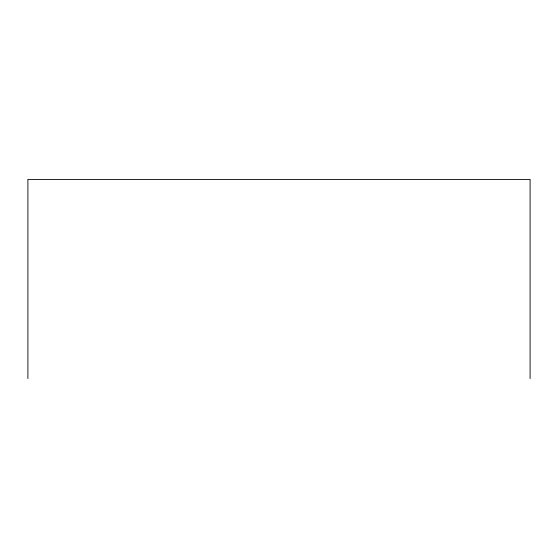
<?xml version="1.0" encoding="UTF-8"?>
<svg xmlns="http://www.w3.org/2000/svg" width="558" height="558" viewBox="0 0 558 558"><rect width="100%" height="100%" fill="white"/><g stroke="black" fill="none" stroke-linecap="round" stroke-linejoin="round"><path stroke-width="0.84" d="M530.1 378.575L530.1 179.425L27.9 179.425L27.9 378.575"/></g></svg>
